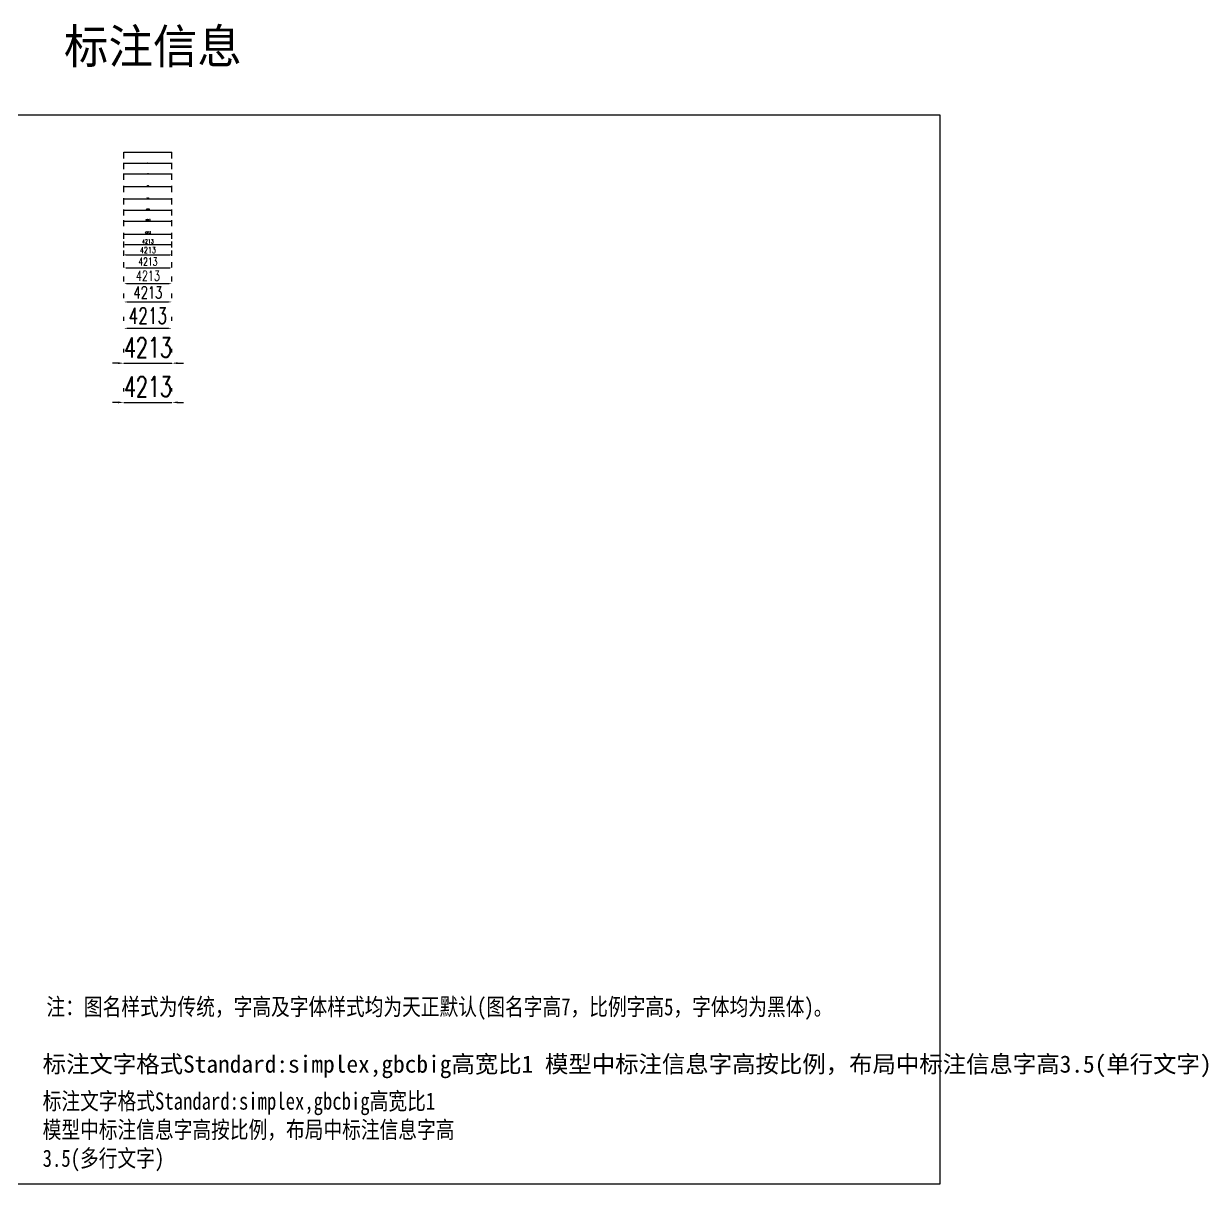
# Model space of a CAD drawing. Header units: millimetres. Extents: x -1612139 to -1282425, y 786067 to 1536390.
# Drawn here: x -1386018 to -1282425, y 1434905 to 1536390 of the extents above; entities that cross this region are included whole.
import ezdxf
from ezdxf.enums import TextEntityAlignment as Align

# ---------------------------------------------------------------- set-up
doc = ezdxf.new("R2010")
doc.units = ezdxf.units.MM
doc.header["$LTSCALE"] = 1000
doc.layers.get('DEFPOINTS').update_dxf_attribs({"linetype": 'CONTINUOUS'})
for name, color, linetype in [('L-FRAME图框', 3, 'CONTINUOUS'), ('L-TEXT文字标注', 7, 'CONTINUOUS'), ('PUB_DIM', 3, 'CONTINUOUS')]:
    doc.layers.add(name, color=color, linetype=linetype)
doc.styles.get("Standard").update_dxf_attribs({"font": '', "width": 0.8})
doc.styles.add('STANDARD_T3', font='simplex.shx', dxfattribs={"width": 0.7, "bigfont": 'gbcbig.shx'})
doc.styles.get('Standard').set_extended_font_data('SimSun')
doc.dimstyles.new('W&&1', dxfattribs={"dimtxt": 3.5, "dimasz": 1, "dimexe": 2.5, "dimexo": 3, "dimgap": 1, "dimtad": 1, "dimdec": 0, "dimzin": 0, "dimdsep": 46, "dimtxsty": 'STANDARD_T3', "dimcen": 0.09, "dimclrd": 1, "dimclre": 1, "dimclrt": 7, "dimazin": 2, "dimtfac": 1, "dimtdec": 0, "dimtix": 1, "dimtmove": 2, "dimatfit": 3, "dimfxl": 100, "dimtolj": 1, "dimtzin": 0, "dimarcsym": 0})
doc.dimstyles.new('W&&10', dxfattribs={"dimtxt": 35, "dimasz": 10, "dimexe": 25, "dimexo": 30, "dimgap": 10, "dimtad": 1, "dimdec": 0, "dimzin": 0, "dimdsep": 46, "dimtxsty": 'STANDARD_T3', "dimcen": 0.09, "dimclrd": 1, "dimclre": 1, "dimclrt": 7, "dimazin": 2, "dimtfac": 1, "dimtdec": 0, "dimtix": 1, "dimtmove": 2, "dimatfit": 3, "dimfxl": 100, "dimtolj": 1, "dimtzin": 0, "dimarcsym": 0})
doc.dimstyles.new('W&&100', dxfattribs={"dimtxt": 350, "dimasz": 100, "dimexe": 250, "dimexo": 300, "dimgap": 100, "dimtad": 1, "dimdec": 0, "dimzin": 0, "dimdsep": 46, "dimtxsty": 'STANDARD_T3', "dimcen": 0.09, "dimclrd": 1, "dimclre": 1, "dimclrt": 7, "dimazin": 2, "dimtfac": 1, "dimtdec": 0, "dimtix": 1, "dimtmove": 2, "dimatfit": 3, "dimfxl": 100, "dimtolj": 1, "dimtzin": 0, "dimarcsym": 0})
doc.dimstyles.new('W&&15', dxfattribs={"dimtxt": 52.5, "dimasz": 15, "dimexe": 37.5, "dimexo": 45, "dimgap": 15, "dimtad": 1, "dimdec": 0, "dimzin": 0, "dimdsep": 46, "dimtxsty": 'STANDARD_T3', "dimcen": 0.09, "dimclrd": 1, "dimclre": 1, "dimclrt": 7, "dimazin": 2, "dimtfac": 1, "dimtdec": 0, "dimtix": 1, "dimtmove": 2, "dimatfit": 3, "dimfxl": 100, "dimtolj": 1, "dimtzin": 0, "dimarcsym": 0})
doc.dimstyles.new('W&&150', dxfattribs={"dimtxt": 525, "dimasz": 150, "dimexe": 375, "dimexo": 450, "dimgap": 150, "dimtad": 1, "dimdec": 0, "dimzin": 0, "dimdsep": 46, "dimtxsty": 'STANDARD_T3', "dimcen": 0.09, "dimclrd": 1, "dimclre": 1, "dimclrt": 7, "dimazin": 2, "dimtfac": 1, "dimtdec": 0, "dimtix": 1, "dimtmove": 2, "dimatfit": 3, "dimfxl": 100, "dimtolj": 1, "dimtzin": 0, "dimarcsym": 0})
doc.dimstyles.new('W&&20', dxfattribs={"dimtxt": 70, "dimasz": 20, "dimexe": 50, "dimexo": 60, "dimgap": 20, "dimtad": 1, "dimdec": 0, "dimzin": 0, "dimdsep": 46, "dimtxsty": 'STANDARD_T3', "dimcen": 0.09, "dimclrd": 1, "dimclre": 1, "dimclrt": 7, "dimazin": 2, "dimtfac": 1, "dimtdec": 0, "dimtix": 1, "dimtmove": 2, "dimatfit": 3, "dimfxl": 100, "dimtolj": 1, "dimtzin": 0, "dimarcsym": 0})
doc.dimstyles.new('W&&200', dxfattribs={"dimtxt": 700, "dimasz": 200, "dimexe": 500, "dimexo": 600, "dimgap": 200, "dimtad": 1, "dimdec": 0, "dimzin": 0, "dimdsep": 46, "dimtxsty": 'STANDARD_T3', "dimcen": 0.09, "dimclrd": 1, "dimclre": 1, "dimclrt": 7, "dimazin": 2, "dimtfac": 1, "dimtdec": 0, "dimtix": 1, "dimtmove": 2, "dimatfit": 3, "dimfxl": 100, "dimtolj": 1, "dimtzin": 0, "dimarcsym": 0})
doc.dimstyles.new('W&&250', dxfattribs={"dimtxt": 875, "dimasz": 250, "dimexe": 625, "dimexo": 750, "dimgap": 250, "dimtad": 1, "dimdec": 0, "dimzin": 0, "dimdsep": 46, "dimtxsty": 'STANDARD_T3', "dimcen": 0.09, "dimclrd": 1, "dimclre": 1, "dimclrt": 7, "dimazin": 2, "dimtfac": 1, "dimtdec": 0, "dimtix": 1, "dimtmove": 2, "dimatfit": 3, "dimfxl": 100, "dimtolj": 1, "dimtzin": 0, "dimarcsym": 0})
doc.dimstyles.new('W&&30', dxfattribs={"dimtxt": 105, "dimasz": 30, "dimexe": 75, "dimexo": 90, "dimgap": 30, "dimtad": 1, "dimdec": 0, "dimzin": 0, "dimdsep": 46, "dimtxsty": 'STANDARD_T3', "dimcen": 0.09, "dimclrd": 1, "dimclre": 1, "dimclrt": 7, "dimazin": 2, "dimtfac": 1, "dimtdec": 0, "dimtix": 1, "dimtmove": 2, "dimatfit": 3, "dimfxl": 100, "dimtolj": 1, "dimtzin": 0, "dimarcsym": 0})
doc.dimstyles.new('W&&300', dxfattribs={"dimtxt": 1050, "dimasz": 300, "dimexe": 750, "dimexo": 900, "dimgap": 300, "dimtad": 1, "dimdec": 0, "dimzin": 0, "dimdsep": 46, "dimtxsty": 'STANDARD_T3', "dimcen": 0.09, "dimclrd": 1, "dimclre": 1, "dimclrt": 7, "dimazin": 2, "dimtfac": 1, "dimtdec": 0, "dimtix": 1, "dimtmove": 2, "dimatfit": 3, "dimfxl": 100, "dimtolj": 1, "dimtzin": 0, "dimarcsym": 0})
doc.dimstyles.new('W&&40', dxfattribs={"dimtxt": 140, "dimasz": 40, "dimexe": 100, "dimexo": 120, "dimgap": 40, "dimtad": 1, "dimdec": 0, "dimzin": 0, "dimdsep": 46, "dimtxsty": 'STANDARD_T3', "dimcen": 0.09, "dimclrd": 1, "dimclre": 1, "dimclrt": 7, "dimazin": 2, "dimtfac": 1, "dimtdec": 0, "dimtix": 1, "dimtmove": 2, "dimatfit": 3, "dimfxl": 100, "dimtolj": 1, "dimtzin": 0, "dimarcsym": 0})
doc.dimstyles.new('W&&400', dxfattribs={"dimtxt": 1400, "dimasz": 400, "dimexe": 1000, "dimexo": 1200, "dimgap": 400, "dimtad": 1, "dimdec": 0, "dimzin": 0, "dimdsep": 46, "dimtxsty": 'STANDARD_T3', "dimcen": 0.09, "dimclrd": 1, "dimclre": 1, "dimclrt": 7, "dimazin": 2, "dimtfac": 1, "dimtdec": 0, "dimtix": 1, "dimtmove": 2, "dimatfit": 3, "dimfxl": 100, "dimtolj": 1, "dimtzin": 0, "dimarcsym": 0})
doc.dimstyles.new('W&&5', dxfattribs={"dimtxt": 17.5, "dimasz": 5, "dimexe": 12.5, "dimexo": 15, "dimgap": 5, "dimtad": 1, "dimdec": 0, "dimzin": 0, "dimdsep": 46, "dimtxsty": 'STANDARD_T3', "dimcen": 0.09, "dimclrd": 1, "dimclre": 1, "dimclrt": 7, "dimazin": 2, "dimtfac": 1, "dimtdec": 0, "dimtix": 1, "dimtmove": 2, "dimatfit": 3, "dimfxl": 100, "dimtolj": 1, "dimtzin": 0, "dimarcsym": 0})
doc.dimstyles.new('W&&50', dxfattribs={"dimtxt": 175, "dimasz": 50, "dimexe": 125, "dimexo": 150, "dimgap": 50, "dimtad": 1, "dimdec": 0, "dimzin": 0, "dimdsep": 46, "dimtxsty": 'STANDARD_T3', "dimcen": 0.09, "dimclrd": 1, "dimclre": 1, "dimclrt": 7, "dimazin": 2, "dimtfac": 1, "dimtdec": 0, "dimtix": 1, "dimtmove": 2, "dimatfit": 3, "dimfxl": 100, "dimtolj": 1, "dimtzin": 0, "dimarcsym": 0})
doc.dimstyles.new('W&&500', dxfattribs={"dimtxt": 1750, "dimasz": 500, "dimexe": 1250, "dimexo": 1500, "dimgap": 500, "dimtad": 1, "dimdec": 0, "dimzin": 0, "dimdsep": 46, "dimtxsty": 'STANDARD_T3', "dimcen": 0.09, "dimclrd": 1, "dimclre": 1, "dimclrt": 7, "dimazin": 2, "dimtfac": 1, "dimtdec": 0, "dimtix": 1, "dimtmove": 2, "dimatfit": 3, "dimfxl": 100, "dimtolj": 1, "dimtzin": 0, "dimarcsym": 0})

# ---------------------------------------------------------------- blocks, each defined once
blk = doc.blocks.new('*D1')
at = {"layer": 'DEFPOINTS', "color": 0, "transparency": 16777216}
for p in [(-1373051, 1503276), (-1377264, 1502722), (-1373051, 1502722)]:
    blk.add_point(p, dxfattribs=at)
at = {"layer": 'PUB_DIM', "color": 1, "lineweight": -2, "transparency": 16777216}
for p, q in [((-1377264, 1504222), (-1377264, 1504526)), ((-1373051, 1504222), (-1373051, 1504526)), ((-1377764, 1503276), (-1378264, 1503276)), ((-1377264, 1503276), (-1373051, 1503276)), ((-1372551, 1503276), (-1372051, 1503276))]:
    blk.add_line(p, q, dxfattribs=at)
at = {"layer": 'PUB_DIM', "color": 1, "transparency": 16777216}
for points in [[(-1377764, 1503360), (-1377764, 1503193), (-1377264, 1503276)], [(-1372551, 1503360), (-1372551, 1503193), (-1373051, 1503276)]]:
    blk.add_solid(points, dxfattribs=at)
at = {"layer": 'PUB_DIM', "color": 7, "transparency": 16777216, "insert": (-1375157, 1504651), "char_height": 1750, "attachment_point": 5, "style": 'STANDARD_T3'}
blk.add_mtext('\\A1;4213', dxfattribs=at)
blk = doc.blocks.new('*D2')
at = {"layer": 'DEFPOINTS', "color": 0, "transparency": 16777216}
for p in [(-1373051, 1506706), (-1377264, 1506152), (-1373051, 1506152)]:
    blk.add_point(p, dxfattribs=at)
at = {"layer": 'PUB_DIM', "color": 1, "lineweight": -2, "transparency": 16777216}
for p, q in [((-1377264, 1507652), (-1377264, 1507956)), ((-1373051, 1507652), (-1373051, 1507956)), ((-1377764, 1506706), (-1378264, 1506706)), ((-1377264, 1506706), (-1373051, 1506706)), ((-1372551, 1506706), (-1372051, 1506706))]:
    blk.add_line(p, q, dxfattribs=at)
at = {"layer": 'PUB_DIM', "color": 1, "transparency": 16777216}
for points in [[(-1377764, 1506790), (-1377764, 1506623), (-1377264, 1506706)], [(-1372551, 1506790), (-1372551, 1506623), (-1373051, 1506706)]]:
    blk.add_solid(points, dxfattribs=at)
at = {"layer": 'PUB_DIM', "color": 7, "transparency": 16777216, "insert": (-1375157, 1508081), "char_height": 1750, "attachment_point": 5, "style": 'STANDARD_T3'}
blk.add_mtext('\\A1;4213', dxfattribs=at)
blk = doc.blocks.new('*D3')
at = {"layer": 'DEFPOINTS', "color": 0, "transparency": 16777216}
for p in [(-1373051, 1509754), (-1377264, 1509200), (-1373051, 1509200)]:
    blk.add_point(p, dxfattribs=at)
at = {"layer": 'PUB_DIM', "color": 1, "lineweight": -2, "transparency": 16777216}
for p, q in [((-1377264, 1510400), (-1377264, 1510754)), ((-1373051, 1510400), (-1373051, 1510754)), ((-1376864, 1509754), (-1373451, 1509754))]:
    blk.add_line(p, q, dxfattribs=at)
at = {"layer": 'PUB_DIM', "color": 1, "transparency": 16777216}
for points in [[(-1376864, 1509821), (-1376864, 1509688), (-1377264, 1509754)], [(-1373451, 1509821), (-1373451, 1509688), (-1373051, 1509754)]]:
    blk.add_solid(points, dxfattribs=at)
at = {"layer": 'PUB_DIM', "color": 7, "transparency": 16777216, "insert": (-1375157, 1510854), "char_height": 1400, "attachment_point": 5, "style": 'STANDARD_T3'}
blk.add_mtext('\\A1;4213', dxfattribs=at)
blk = doc.blocks.new('*D4')
at = {"layer": 'DEFPOINTS', "color": 0, "transparency": 16777216}
for p in [(-1377264, 1511503), (-1373051, 1512058), (-1373051, 1511503)]:
    blk.add_point(p, dxfattribs=at)
at = {"layer": 'PUB_DIM', "color": 1, "lineweight": -2, "transparency": 16777216}
for p, q in [((-1377264, 1512403), (-1377264, 1512808)), ((-1373051, 1512403), (-1373051, 1512808)), ((-1376964, 1512058), (-1373351, 1512058))]:
    blk.add_line(p, q, dxfattribs=at)
at = {"layer": 'PUB_DIM', "color": 1, "transparency": 16777216}
for points in [[(-1376964, 1512108), (-1376964, 1512008), (-1377264, 1512058)], [(-1373351, 1512108), (-1373351, 1512008), (-1373051, 1512058)]]:
    blk.add_solid(points, dxfattribs=at)
at = {"layer": 'PUB_DIM', "color": 7, "transparency": 16777216, "insert": (-1375157, 1512883), "char_height": 1050, "attachment_point": 5, "style": 'STANDARD_T3'}
blk.add_mtext('\\A1;4213', dxfattribs=at)
blk = doc.blocks.new('*D5')
at = {"layer": 'DEFPOINTS', "color": 0, "transparency": 16777216}
for p in [(-1373051, 1513661), (-1377264, 1513107), (-1373051, 1513107)]:
    blk.add_point(p, dxfattribs=at)
at = {"layer": 'PUB_DIM', "color": 1, "lineweight": -2, "transparency": 16777216}
for p, q in [((-1377264, 1513857), (-1377264, 1514286)), ((-1377014, 1513661), (-1373301, 1513661)), ((-1373051, 1513857), (-1373051, 1514286))]:
    blk.add_line(p, q, dxfattribs=at)
at = {"layer": 'PUB_DIM', "color": 1, "transparency": 16777216}
for points in [[(-1377014, 1513703), (-1377014, 1513620), (-1377264, 1513661)], [(-1373301, 1513703), (-1373301, 1513620), (-1373051, 1513661)]]:
    blk.add_solid(points, dxfattribs=at)
at = {"layer": 'PUB_DIM', "color": 7, "transparency": 16777216, "insert": (-1375157, 1514349), "char_height": 875, "attachment_point": 5, "style": 'STANDARD_T3'}
blk.add_mtext('\\A1;4213', dxfattribs=at)
blk = doc.blocks.new('*D6')
at = {"layer": 'DEFPOINTS', "color": 0, "transparency": 16777216}
for p in [(-1373051, 1515034), (-1377264, 1514480), (-1373051, 1514480)]:
    blk.add_point(p, dxfattribs=at)
at = {"layer": 'PUB_DIM', "color": 1, "lineweight": -2, "transparency": 16777216}
for p, q in [((-1377264, 1515080), (-1377264, 1515534)), ((-1377064, 1515034), (-1373251, 1515034)), ((-1373051, 1515080), (-1373051, 1515534))]:
    blk.add_line(p, q, dxfattribs=at)
at = {"layer": 'PUB_DIM', "color": 1, "transparency": 16777216}
for points in [[(-1377064, 1515067), (-1377064, 1515000), (-1377264, 1515034)], [(-1373251, 1515067), (-1373251, 1515000), (-1373051, 1515034)]]:
    blk.add_solid(points, dxfattribs=at)
at = {"layer": 'PUB_DIM', "color": 7, "transparency": 16777216, "insert": (-1375157, 1515584), "char_height": 700, "attachment_point": 5, "style": 'STANDARD_T3'}
blk.add_mtext('\\A1;4213', dxfattribs=at)
blk = doc.blocks.new('*D7')
at = {"layer": 'DEFPOINTS', "color": 0, "transparency": 16777216}
for p in [(-1377264, 1515635), (-1373051, 1516189), (-1373051, 1515635)]:
    blk.add_point(p, dxfattribs=at)
at = {"layer": 'PUB_DIM', "color": 1, "lineweight": -2, "transparency": 16777216}
for p, q in [((-1377264, 1516085), (-1377264, 1516564)), ((-1377114, 1516189), (-1373201, 1516189)), ((-1373051, 1516085), (-1373051, 1516564))]:
    blk.add_line(p, q, dxfattribs=at)
at = {"layer": 'PUB_DIM', "color": 1, "transparency": 16777216}
for points in [[(-1377114, 1516214), (-1377114, 1516164), (-1377264, 1516189)], [(-1373201, 1516214), (-1373201, 1516164), (-1373051, 1516189)]]:
    blk.add_solid(points, dxfattribs=at)
at = {"layer": 'PUB_DIM', "color": 7, "transparency": 16777216, "insert": (-1375157, 1516601), "char_height": 525, "attachment_point": 5, "style": 'STANDARD_T3'}
blk.add_mtext('\\A1;4213', dxfattribs=at)
blk = doc.blocks.new('*D8')
at = {"layer": 'DEFPOINTS', "color": 0, "transparency": 16777216}
for p in [(-1373051, 1517082), (-1377264, 1516528), (-1373051, 1516528)]:
    blk.add_point(p, dxfattribs=at)
at = {"layer": 'PUB_DIM', "color": 1, "lineweight": -2, "transparency": 16777216}
for p, q in [((-1377264, 1516828), (-1377264, 1517332)), ((-1377164, 1517082), (-1373151, 1517082)), ((-1373051, 1516828), (-1373051, 1517332))]:
    blk.add_line(p, q, dxfattribs=at)
at = {"layer": 'PUB_DIM', "color": 1, "transparency": 16777216}
for points in [[(-1377164, 1517099), (-1377164, 1517065), (-1377264, 1517082)], [(-1373151, 1517099), (-1373151, 1517065), (-1373051, 1517082)]]:
    blk.add_solid(points, dxfattribs=at)
at = {"layer": 'PUB_DIM', "color": 7, "transparency": 16777216, "insert": (-1375157, 1517357), "char_height": 350, "attachment_point": 5, "style": 'STANDARD_T3'}
blk.add_mtext('\\A1;4213', dxfattribs=at)
blk = doc.blocks.new('*D9')
at = {"layer": 'DEFPOINTS', "color": 0, "transparency": 16777216}
for p in [(-1373051, 1517983), (-1377264, 1517429), (-1373051, 1517429)]:
    blk.add_point(p, dxfattribs=at)
at = {"layer": 'PUB_DIM', "color": 1, "lineweight": -2, "transparency": 16777216}
for p, q in [((-1377264, 1517579), (-1377264, 1518108)), ((-1377214, 1517983), (-1373101, 1517983)), ((-1373051, 1517579), (-1373051, 1518108))]:
    blk.add_line(p, q, dxfattribs=at)
at = {"layer": 'PUB_DIM', "color": 1, "transparency": 16777216}
for points in [[(-1377214, 1517992), (-1377214, 1517975), (-1377264, 1517983)], [(-1373101, 1517992), (-1373101, 1517975), (-1373051, 1517983)]]:
    blk.add_solid(points, dxfattribs=at)
at = {"layer": 'PUB_DIM', "color": 7, "transparency": 16777216, "insert": (-1375157, 1518121), "char_height": 175, "attachment_point": 5, "style": 'STANDARD_T3'}
blk.add_mtext('\\A1;4213', dxfattribs=at)
blk = doc.blocks.new('*D10')
at = {"layer": 'DEFPOINTS', "color": 0, "transparency": 16777216}
for p in [(-1373051, 1519110), (-1377264, 1518556), (-1373051, 1518556)]:
    blk.add_point(p, dxfattribs=at)
at = {"layer": 'PUB_DIM', "color": 1, "lineweight": -2, "transparency": 16777216}
for p, q in [((-1377264, 1518676), (-1377264, 1519210)), ((-1377224, 1519110), (-1373091, 1519110)), ((-1373051, 1518676), (-1373051, 1519210))]:
    blk.add_line(p, q, dxfattribs=at)
at = {"layer": 'PUB_DIM', "color": 1, "transparency": 16777216}
for points in [[(-1377224, 1519116), (-1377224, 1519103), (-1377264, 1519110)], [(-1373091, 1519116), (-1373091, 1519103), (-1373051, 1519110)]]:
    blk.add_solid(points, dxfattribs=at)
at = {"layer": 'PUB_DIM', "color": 7, "transparency": 16777216, "insert": (-1375157, 1519220), "char_height": 140, "attachment_point": 5, "style": 'STANDARD_T3'}
blk.add_mtext('\\A1;4213', dxfattribs=at)
blk = doc.blocks.new('*D11')
at = {"layer": 'DEFPOINTS', "color": 0, "transparency": 16777216}
for p in [(-1373051, 1525160), (-1377264, 1524606), (-1373051, 1524606)]:
    blk.add_point(p, dxfattribs=at)
at = {"layer": 'PUB_DIM', "color": 1, "lineweight": -2, "transparency": 16777216}
for p, q in [((-1377264, 1524609), (-1377264, 1525162)), ((-1377263, 1525160), (-1373052, 1525160)), ((-1373051, 1524609), (-1373051, 1525162))]:
    blk.add_line(p, q, dxfattribs=at)
at = {"layer": 'PUB_DIM', "color": 1, "transparency": 16777216}
for points in [[(-1377263, 1525160), (-1377263, 1525160), (-1377264, 1525160)], [(-1373052, 1525160), (-1373052, 1525160), (-1373051, 1525160)]]:
    blk.add_solid(points, dxfattribs=at)
at = {"layer": 'PUB_DIM', "color": 7, "transparency": 16777216, "insert": (-1375157, 1525163), "char_height": 3.5, "attachment_point": 5, "style": 'STANDARD_T3'}
blk.add_mtext('\\A1;4213', dxfattribs=at)
blk = doc.blocks.new('*D12')
at = {"layer": 'DEFPOINTS', "color": 0, "transparency": 16777216}
for p in [(-1373051, 1524206), (-1377264, 1523652), (-1373051, 1523652)]:
    blk.add_point(p, dxfattribs=at)
at = {"layer": 'PUB_DIM', "color": 1, "lineweight": -2, "transparency": 16777216}
for p, q in [((-1377264, 1523667), (-1377264, 1524218)), ((-1377259, 1524206), (-1373056, 1524206)), ((-1373051, 1523667), (-1373051, 1524218))]:
    blk.add_line(p, q, dxfattribs=at)
at = {"layer": 'PUB_DIM', "color": 1, "transparency": 16777216}
for points in [[(-1377259, 1524207), (-1377259, 1524205), (-1377264, 1524206)], [(-1373056, 1524207), (-1373056, 1524205), (-1373051, 1524206)]]:
    blk.add_solid(points, dxfattribs=at)
at = {"layer": 'PUB_DIM', "color": 7, "transparency": 16777216, "insert": (-1375157, 1524219), "char_height": 17.5, "attachment_point": 5, "style": 'STANDARD_T3'}
blk.add_mtext('\\A1;4213', dxfattribs=at)
blk = doc.blocks.new('*D13')
at = {"layer": 'DEFPOINTS', "color": 0, "transparency": 16777216}
for p in [(-1373051, 1523252), (-1377264, 1522698), (-1373051, 1522698)]:
    blk.add_point(p, dxfattribs=at)
at = {"layer": 'PUB_DIM', "color": 1, "lineweight": -2, "transparency": 16777216}
for p, q in [((-1377264, 1522728), (-1377264, 1523277)), ((-1377254, 1523252), (-1373061, 1523252)), ((-1373051, 1522728), (-1373051, 1523277))]:
    blk.add_line(p, q, dxfattribs=at)
at = {"layer": 'PUB_DIM', "color": 1, "transparency": 16777216}
for points in [[(-1377254, 1523253), (-1377254, 1523250), (-1377264, 1523252)], [(-1373061, 1523253), (-1373061, 1523250), (-1373051, 1523252)]]:
    blk.add_solid(points, dxfattribs=at)
at = {"layer": 'PUB_DIM', "color": 7, "transparency": 16777216, "insert": (-1375157, 1523279), "char_height": 35, "attachment_point": 5, "style": 'STANDARD_T3'}
blk.add_mtext('\\A1;4213', dxfattribs=at)
blk = doc.blocks.new('*D14')
at = {"layer": 'DEFPOINTS', "color": 0, "transparency": 16777216}
for p in [(-1373051, 1522164), (-1377264, 1521610), (-1373051, 1521610)]:
    blk.add_point(p, dxfattribs=at)
at = {"layer": 'PUB_DIM', "color": 1, "lineweight": -2, "transparency": 16777216}
for p, q in [((-1377264, 1521655), (-1377264, 1522202)), ((-1377249, 1522164), (-1373066, 1522164)), ((-1373051, 1521655), (-1373051, 1522202))]:
    blk.add_line(p, q, dxfattribs=at)
at = {"layer": 'PUB_DIM', "color": 1, "transparency": 16777216}
for points in [[(-1377249, 1522167), (-1377249, 1522162), (-1377264, 1522164)], [(-1373066, 1522167), (-1373066, 1522162), (-1373051, 1522164)]]:
    blk.add_solid(points, dxfattribs=at)
at = {"layer": 'PUB_DIM', "color": 7, "transparency": 16777216, "insert": (-1375157, 1522206), "char_height": 52.5, "attachment_point": 5, "style": 'STANDARD_T3'}
blk.add_mtext('\\A1;4213', dxfattribs=at)
blk = doc.blocks.new('*D15')
at = {"layer": 'DEFPOINTS', "color": 0, "transparency": 16777216}
for p in [(-1373051, 1521077), (-1377264, 1520523), (-1373051, 1520523)]:
    blk.add_point(p, dxfattribs=at)
at = {"layer": 'PUB_DIM', "color": 1, "lineweight": -2, "transparency": 16777216}
for p, q in [((-1377264, 1520583), (-1377264, 1521127)), ((-1377244, 1521077), (-1373071, 1521077)), ((-1373051, 1520583), (-1373051, 1521127))]:
    blk.add_line(p, q, dxfattribs=at)
at = {"layer": 'PUB_DIM', "color": 1, "transparency": 16777216}
for points in [[(-1377244, 1521080), (-1377244, 1521074), (-1377264, 1521077)], [(-1373071, 1521080), (-1373071, 1521074), (-1373051, 1521077)]]:
    blk.add_solid(points, dxfattribs=at)
at = {"layer": 'PUB_DIM', "color": 7, "transparency": 16777216, "insert": (-1375157, 1521132), "char_height": 70, "attachment_point": 5, "style": 'STANDARD_T3'}
blk.add_mtext('\\A1;4213', dxfattribs=at)
blk = doc.blocks.new('*D16')
at = {"layer": 'DEFPOINTS', "color": 0, "transparency": 16777216}
for p in [(-1373051, 1520078), (-1377264, 1519524), (-1373051, 1519524)]:
    blk.add_point(p, dxfattribs=at)
at = {"layer": 'PUB_DIM', "color": 1, "lineweight": -2, "transparency": 16777216}
for p, q in [((-1377264, 1519614), (-1377264, 1520153)), ((-1377234, 1520078), (-1373081, 1520078)), ((-1373051, 1519614), (-1373051, 1520153))]:
    blk.add_line(p, q, dxfattribs=at)
at = {"layer": 'PUB_DIM', "color": 1, "transparency": 16777216}
for points in [[(-1377234, 1520083), (-1377234, 1520073), (-1377264, 1520078)], [(-1373081, 1520083), (-1373081, 1520073), (-1373051, 1520078)]]:
    blk.add_solid(points, dxfattribs=at)
at = {"layer": 'PUB_DIM', "color": 7, "transparency": 16777216, "insert": (-1375157, 1520161), "char_height": 105, "attachment_point": 5, "style": 'STANDARD_T3'}
blk.add_mtext('\\A1;4213', dxfattribs=at)

msp = doc.modelspace()

# ---------------------------------------------------------------- linework, layer by layer
at = {"layer": 'L-FRAME图框', "color": 3}
msp.add_lwpolyline([(-1392444.8, 1528427.7), (-1305911.3, 1528427.7), (-1305911.3, 1434905), (-1392444.8, 1434905)], close=True, dxfattribs=at)

# ---------------------------------------------------------------- texts
at = {"layer": 'L-TEXT文字标注', "width": 0.95}
msp.add_text('标注信息', height=3000, dxfattribs=at).set_placement((-1374720.1, 1534481.1), align=Align.MIDDLE)
at = {"layer": 'L-TEXT文字标注'}
msp.add_text('标注文字格式Standard:simplex,gbcbig高宽比1 模型中标注信息字高按比例，布局中标注信息字高3.5(单行文字)', height=1500, dxfattribs=at).set_placement((-1384359.8, 1444668.7))
at = {"layer": 'L-TEXT文字标注', "insert": (-1384027, 1451181.1), "char_height": 1500, "attachment_point": 1}
msp.add_mtext('注：图名样式为传统，字高及字体样式均为天正默认(图名字高7，比例字高5，字体均为黑体)。', dxfattribs=at)
at = {"layer": 'L-TEXT文字标注', "insert": (-1384359.8, 1442935.2), "char_height": 1500, "width": 37770.777, "attachment_point": 1}
msp.add_mtext('标注文字格式Standard:simplex,gbcbig高宽比1\\P模型中标注信息字高按比例，布局中标注信息字高3.5(多行文字)', dxfattribs=at)

# ---------------------------------------------------------------- dimensions: what is measured, and where the dimension line sits
at = {"layer": 'PUB_DIM', "color": 0}
for p1, p2, dimstyle, picture, middle in [((-1377263.5, 1524605.8), (-1373050.5, 1524605.8), 'W&&1', '*D11', (-1375157, 1525162.6)), ((-1377263.5, 1523651.7), (-1373050.5, 1523651.7), 'W&&5', '*D12', (-1375157, 1524219.4)), ((-1377263.5, 1522697.5), (-1373050.5, 1522697.5), 'W&&10', '*D13', (-1375157, 1523279)), ((-1377263.5, 1521610.3), (-1373050.5, 1521610.3), 'W&&15', '*D14', (-1375157, 1522205.5)), ((-1377263.5, 1520523), (-1373050.5, 1520523), 'W&&20', '*D15', (-1375157, 1521132)), ((-1377263.5, 1519524.5), (-1373050.5, 1519524.5), 'W&&30', '*D16', (-1375157, 1520161)), ((-1377263.5, 1518555.7), (-1373050.5, 1518555.7), 'W&&40', '*D10', (-1375157, 1519219.7)), ((-1377263.5, 1517429.1), (-1373050.5, 1517429.1), 'W&&50', '*D9', (-1375157, 1518120.7)), ((-1377263.5, 1516527.9), (-1373050.5, 1516527.9), 'W&&100', '*D8', (-1375157, 1517357)), ((-1377263.5, 1515635), (-1373050.5, 1515635), 'W&&150', '*D7', (-1375157, 1516601.5)), ((-1377263.5, 1514479.7), (-1373050.5, 1514479.7), 'W&&200', '*D6', (-1375157, 1515583.8)), ((-1377263.5, 1513107.3), (-1373050.5, 1513107.3), 'W&&250', '*D5', (-1375157, 1514348.8)), ((-1377263.5, 1511503.5), (-1373050.5, 1511503.5), 'W&&300', '*D4', (-1375157, 1512882.5)), ((-1377263.5, 1509200.2), (-1373050.5, 1509200.2), 'W&&400', '*D3', (-1375157, 1510854.3)), ((-1377263.5, 1506152.3), (-1373050.5, 1506152.3), 'W&&500', '*D2', (-1375157, 1508081.3)), ((-1377263.5, 1502722.5), (-1373050.5, 1502722.5), 'W&&500', '*D1', (-1375157, 1504651.5))]:
    dim = msp.add_aligned_dim(p1=p1, p2=p2, distance=554, dimstyle=dimstyle, dxfattribs=at)
    dim.commit()
    dim.dimension.update_dxf_attribs({"geometry": picture, "text_midpoint": middle})

doc.saveas('drawing.dxf')
